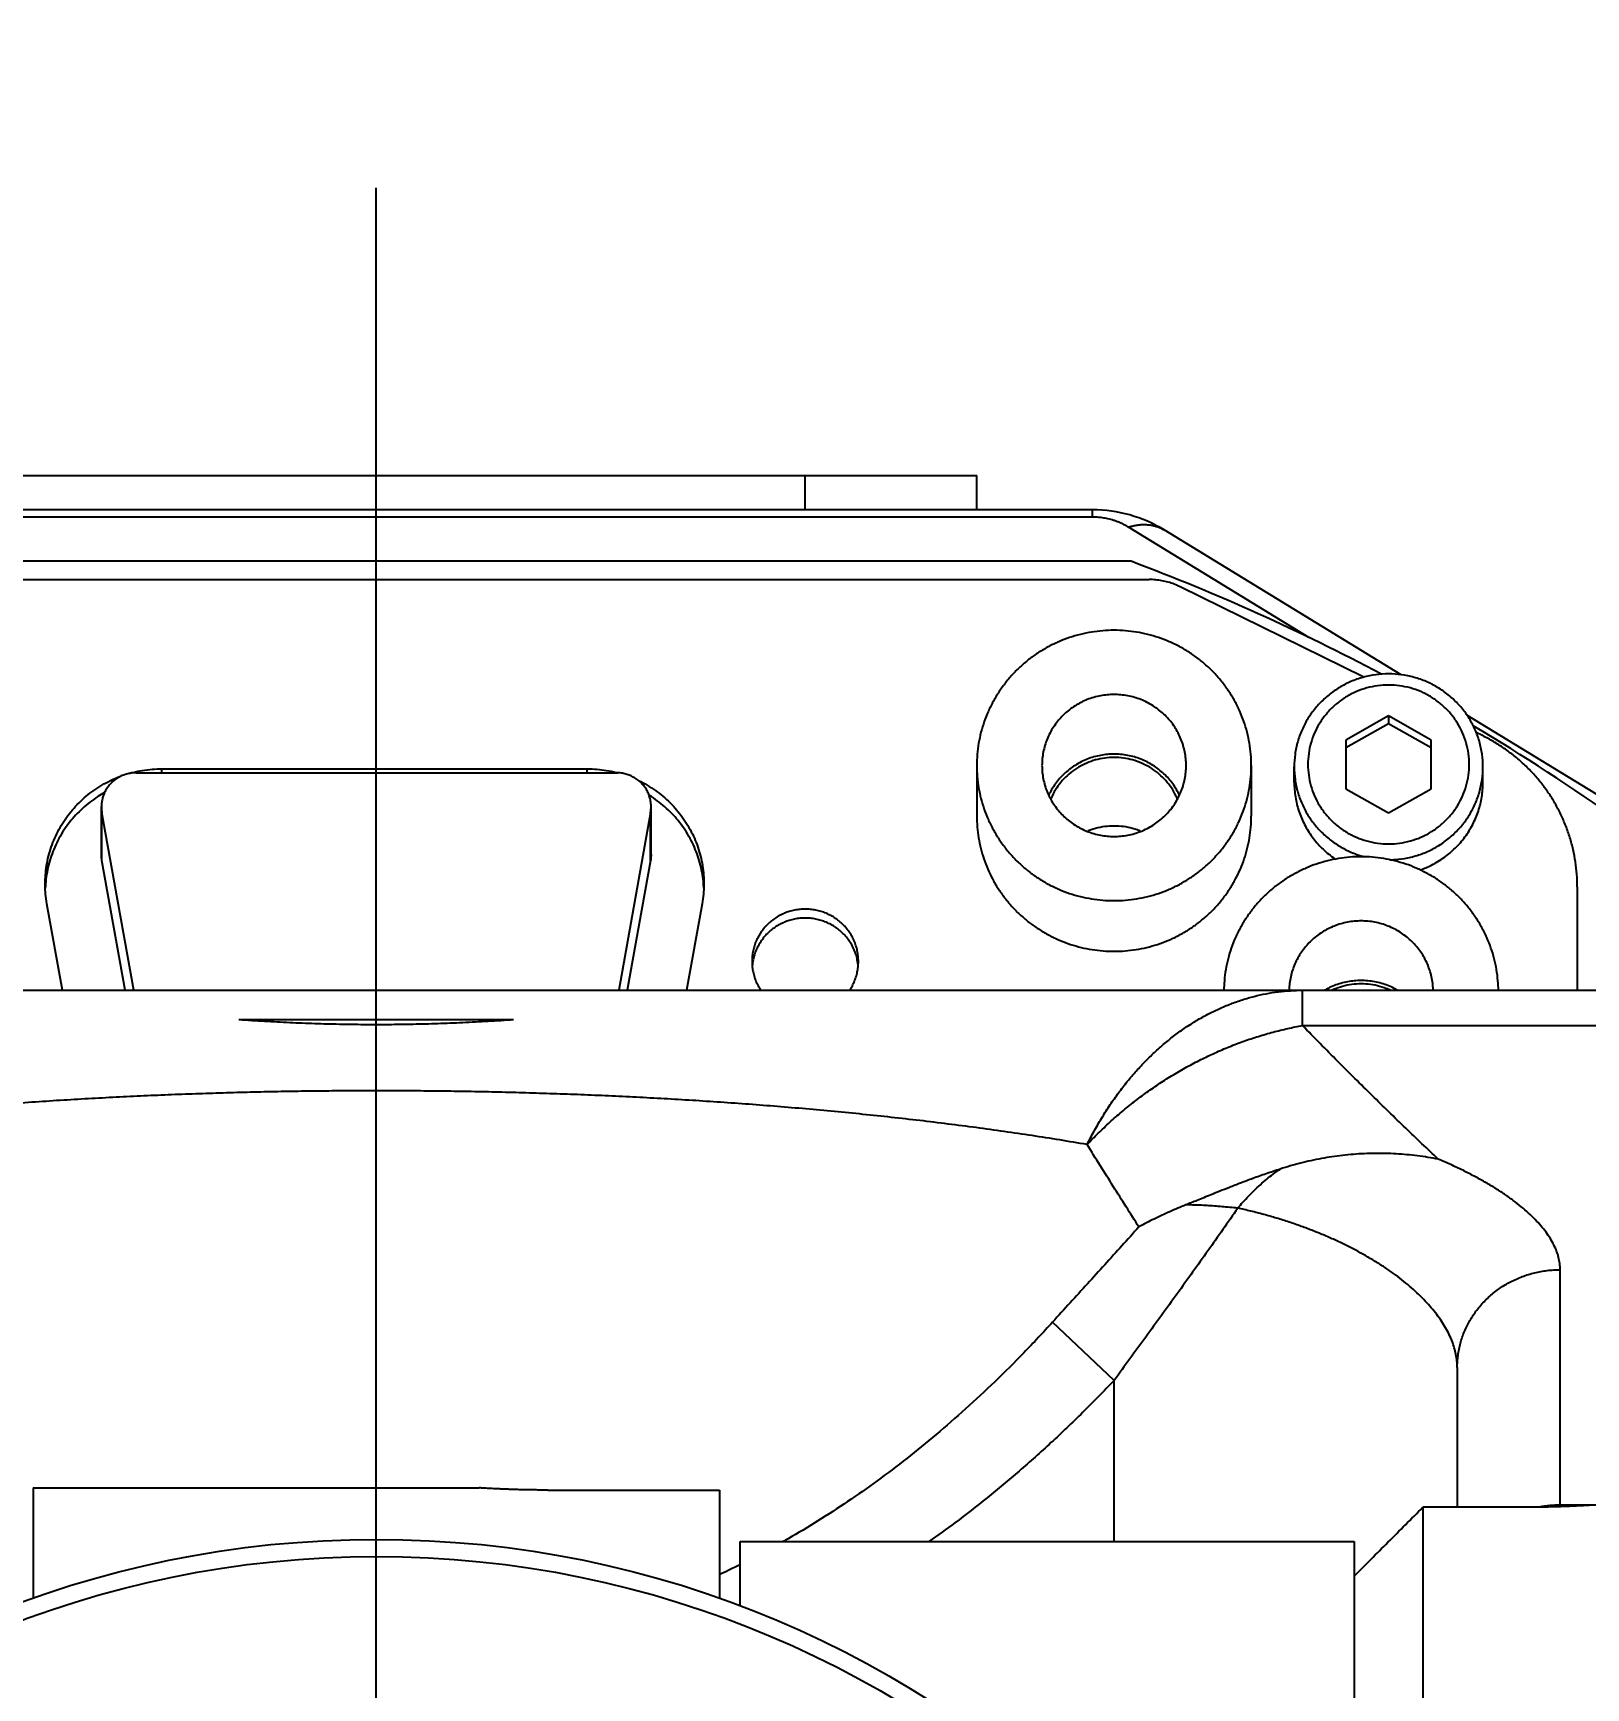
# Model space of a CAD drawing. Extents: x 0 to 3364, y 0 to 2376.
# Drawn here: x 916.16 to 961.41, y 1535.97 to 1584.19 of the extents above; entities that cross this region are included whole.
import ezdxf

# ---------------------------------------------------------------- set-up
doc = ezdxf.new("R2010")
doc.units = 0
doc.header["$LTSCALE"] = 185.02
doc.header["$PDMODE"] = 3
doc.header["$PDSIZE"] = 0.3125
doc.linetypes.add('CENTER', pattern=[0.6, 0.375, -0.075, 0.075, -0.075])
doc.layers.get('0').update_dxf_attribs({"linetype": 'CONTINUOUS'})
doc.layers.get('DEFPOINTS').update_dxf_attribs({"linetype": 'CONTINUOUS'})
doc.layers.add('95_ALL_DIM', color=7, linetype='CONTINUOUS')
doc.layers.add('DEFAULT_1', color=7, linetype='CENTER')
doc.styles.get("Standard").update_dxf_attribs({"font": 'txt', "width": 0.8})
doc.dimstyles.new('DIMSTYLE_2', dxfattribs={"dimtxt": 16, "dimasz": 6, "dimexe": 0.18, "dimexo": 0.0625, "dimgap": 0.09, "dimtad": 1, "dimdec": 3, "dimdsep": 46, "dimtxsty": 'Standard', "dimblk": 'OPEN', "dimblk1": 'OPEN', "dimblk2": 'OPEN', "dimcen": 0.09, "dimadec": 0, "dimazin": 0, "dimtp": 0.5, "dimtm": 0.5, "dimtfac": 1, "dimtdec": 3, "dimtofl": 0, "dimtmove": 0, "dimatfit": 3, "dimldrblk": 'OPEN', "dimfxl": 1, "dimtolj": 1, "dimarcsym": 0})

# ---------------------------------------------------------------- blocks, each defined once
blk = doc.blocks.new('_OPEN')
at = {"color": 0, "linetype": 'ByBlock'}
for p, q in [((0, 0), (-1, 0.2333)), ((-1, -0.2333), (0, 0)), ((-1, 0), (0, 0))]:
    blk.add_line(p, q, dxfattribs=at)
blk = doc.blocks.new('*D6')
at = {"layer": '95_ALL_DIM', "color": 0, "transparency": 16777216}
for p, q in [((827.164, 1490.032), (827.164, 1657.481)), ((1025.164, 1490.032), (1025.164, 1657.481)), ((833.164, 1657.301), (1019.164, 1657.301))]:
    blk.add_line(p, q, dxfattribs=at)
at = {"layer": 'DEFPOINTS', "color": 0, "transparency": 16777216}
for p in [(1025.164, 1657.301), (827.164, 1489.97), (1025.164, 1489.97)]:
    blk.add_point(p, dxfattribs=at)
at = {"layer": '95_ALL_DIM', "color": 0, "transparency": 16777216, "xscale": 6, "yscale": 6, "zscale": 6, "rotation": 180}
blk.add_blockref('_OPEN', (827.164, 1657.301), dxfattribs=at)
at = {"layer": '95_ALL_DIM', "color": 0, "transparency": 16777216, "xscale": 6, "yscale": 6, "zscale": 6}
blk.add_blockref('_OPEN', (1025.164, 1657.301), dxfattribs=at)
at = {"layer": '95_ALL_DIM', "color": 0, "transparency": 16777216, "insert": (927.221, 1665.391), "char_height": 16, "attachment_point": 5}
blk.add_mtext('\\A1;198', dxfattribs=at)

msp = doc.modelspace()

# ---------------------------------------------------------------- linework, layer by layer
for p, q in [((913.6641, 1571.3014), (943.6641, 1571.3014)), ((938.6641, 1570.3014), (938.6641, 1571.3014)), ((943.6641, 1570.3014), (943.6641, 1571.3014)), ((947.0387, 1570.3014), (904.3303, 1570.3014)), ((947.0387, 1570.0903), (947.0387, 1570.3014)), ((947.0387, 1570.0903), (904.7269, 1570.0903)), ((953.3389, 1566.584), (948.0816, 1569.7968)), ((956.0263, 1565.4968), (949.1245, 1569.7145)), ((948.1641, 1568.8014), (904.1641, 1568.8014)), ((903.6363, 1568.2702), (948.692, 1568.2702)), ((954.9417, 1565.4253), (949.5864, 1568.0622)), ((955.6641, 1564.2955), (954.4214, 1563.5889)), ((955.6641, 1564.0697), (954.4214, 1563.3631)), ((955.6641, 1564.2955), (955.6641, 1564.0697)), ((956.9069, 1563.5889), (955.6641, 1564.2955)), ((956.9069, 1563.3631), (955.6641, 1564.0697)), ((965.6424, 1559.6203), (957.9468, 1564.3231)), ((954.4214, 1563.5889), (954.4214, 1562.1757)), ((956.9069, 1562.1757), (956.9069, 1563.5889)), ((958.4002, 1563.7223), (958.2198, 1563.8111)), ((919.1559, 1562.6383), (933.1724, 1562.6383)), ((919.9161, 1562.6383), (919.9161, 1562.7552)), ((919.9161, 1562.7552), (932.3122, 1562.7552)), ((932.3122, 1562.6383), (932.3122, 1562.7552)), ((943.6641, 1562.8525), (943.6641, 1561.3765)), ((951.6641, 1562.8525), (951.6641, 1561.3765)), ((952.9141, 1562.3613), (952.9141, 1562.8128)), ((958.4141, 1562.3613), (958.4141, 1562.8128)), ((954.4214, 1562.1757), (955.6641, 1561.4691)), ((955.6641, 1561.4691), (956.9069, 1562.1757)), ((918.1559, 1560.2556), (918.1559, 1561.6535)), ((918.1711, 1560.0846), (918.1711, 1561.4825)), ((919.0987, 1556.3014), (918.1711, 1561.4825)), ((934.1572, 1561.4825), (933.2295, 1556.3014)), ((934.1572, 1560.0846), (934.1572, 1561.4825)), ((934.1724, 1560.2556), (934.1724, 1561.6535)), ((918.8485, 1556.3014), (918.1711, 1560.0846)), ((934.1572, 1560.0846), (933.4798, 1556.3014)), ((961.1641, 1559.3181), (961.1641, 1556.3014)), ((917.0197, 1556.3014), (916.5678, 1558.8255)), ((935.6605, 1558.8255), (935.2086, 1556.3014)), ((883.6641, 1556.3014), (968.6641, 1556.3014)), ((953.1577, 1555.2733), (953.1577, 1556.3014)), ((922.1607, 1555.4481), (930.1676, 1555.4481)), ((953.1577, 1555.2733), (968.6641, 1555.2733)), ((960.6641, 1541.3014), (960.6641, 1548.1585)), ((947.6641, 1544.9308), (945.8725, 1546.6323)), ((957.6641, 1545.3099), (957.6641, 1541.2368)), ((947.6641, 1540.2347), (947.6641, 1544.9308)), ((916.1641, 1541.8014), (916.1641, 1538.5856)), ((916.1641, 1541.8014), (929.1641, 1541.8014)), ((931.1641, 1541.7379), (936.1641, 1541.7379)), ((936.1641, 1541.7379), (936.1641, 1538.5856)), ((956.6641, 1541.2368), (956.6641, 1479.3014)), ((959.6641, 1541.2368), (956.6641, 1541.2368)), ((968.6641, 1541.3014), (960.6641, 1541.3014)), ((936.7641, 1538.3659), (936.7641, 1540.2347)), ((936.7641, 1540.2347), (954.6641, 1540.2347)), ((954.6641, 1540.2347), (954.6641, 1519.6665))]:
    msp.add_line(p, q)
for radius in [30, 29.5]:
    msp.add_circle((926.1641, 1510.3014), radius)
for centre, radius, start, end in [((947.0387, 1566.3014), 4, 58.57043, 90.00025), ((926.1641, 1510.3014), 62.5, 62.053704, 69.390307), ((926.1641, 1510.3014), 62.5, 49.881508, 59.236488), ((960.6641, 1538.3014), 3, 90, 101.67719)]:
    msp.add_arc(centre, radius, start, end)
for points, start_tangent, end_tangent in [([(948.0816, 1569.7968), (947.9955, 1569.8465), (947.9085, 1569.8912), (947.8215, 1569.9307), (947.7352, 1569.9651), (947.6504, 1569.9944), (947.5676, 1570.0191), (947.4868, 1570.0394), (947.4079, 1570.0559), (947.3309, 1570.0688), (947.2557, 1570.0785), (947.1821, 1570.0851), (947.1099, 1570.089), (947.0387, 1570.0903)], (-0.8532814, 0.5214507), (-1, 0.0000039)), ([(948.0816, 1569.7968), (948.1949, 1569.8295), (948.3076, 1569.8532), (948.4192, 1569.8677), (948.5292, 1569.8731), (948.6369, 1569.8693), (948.7419, 1569.8564), (948.8437, 1569.8343), (948.9417, 1569.8031), (949.0354, 1569.7632), (949.1245, 1569.7145)], (0.9503971, 0.3110391), (0.8532818, -0.52145)), ([(949.5864, 1568.0622), (949.4169, 1568.1362), (949.2412, 1568.1944), (949.0608, 1568.2364), (948.8772, 1568.2617), (948.692, 1568.2702)], (-0.8971365, 0.4417535), (-1, 0)), ([(951.6641, 1562.8525), (951.6505, 1563.1778), (951.6096, 1563.5009), (951.5417, 1563.8195), (951.4474, 1564.1316), (951.3272, 1564.4349), (951.182, 1564.7274), (951.0128, 1565.0071), (950.8207, 1565.2721), (950.607, 1565.5205), (950.3733, 1565.7507), (950.121, 1565.9611), (949.8519, 1566.1503), (949.5679, 1566.317), (949.2709, 1566.46), (948.9629, 1566.5783), (948.6461, 1566.6712), (948.3225, 1566.738), (947.9945, 1566.7783), (947.6641, 1566.7918), (947.3338, 1566.7783), (947.0058, 1566.738), (946.6822, 1566.6712), (946.3653, 1566.5783), (946.0574, 1566.46), (945.7603, 1566.317), (945.4763, 1566.1503), (945.2073, 1565.9611), (944.955, 1565.7507), (944.7212, 1565.5205), (944.5076, 1565.2721), (944.3155, 1565.0071), (944.1462, 1564.7274), (944.001, 1564.4349), (943.8809, 1564.1316), (943.7865, 1563.8195), (943.7187, 1563.5009), (943.6778, 1563.1778), (943.6641, 1562.8525)], (0, 1), (0, -1)), ([(958.4141, 1562.8128), (958.3885, 1563.1814), (958.3122, 1563.5432), (958.1866, 1563.8915), (958.0139, 1564.2198), (957.7975, 1564.5218), (957.5413, 1564.792), (957.2501, 1565.0253), (956.9294, 1565.2173), (956.5851, 1565.3646), (956.2237, 1565.4644), (955.8518, 1565.5147), (955.4765, 1565.5147), (955.1046, 1565.4644), (954.7431, 1565.3646), (954.3989, 1565.2174), (954.0782, 1565.0253), (953.787, 1564.792), (953.5308, 1564.5218), (953.3144, 1564.2198), (953.1417, 1563.8915), (953.016, 1563.5432), (952.9397, 1563.1814), (952.9141, 1562.8128)], (0, 1), (0, -1)), ([(949.7641, 1562.8525), (949.7546, 1563.0491), (949.7262, 1563.2439), (949.6791, 1563.4352), (949.6137, 1563.6212), (949.5307, 1563.8002), (949.4308, 1563.9706), (949.3148, 1564.1309), (949.184, 1564.2797), (949.0393, 1564.4155), (948.8823, 1564.5371), (948.7141, 1564.6435), (948.5365, 1564.7337), (948.351, 1564.8069), (948.1592, 1564.8623), (947.963, 1564.8996), (947.7641, 1564.9183), (947.5642, 1564.9183), (947.3653, 1564.8996), (947.169, 1564.8623), (946.9773, 1564.8069), (946.7918, 1564.7337), (946.6141, 1564.6435), (946.446, 1564.5371), (946.2889, 1564.4155), (946.1443, 1564.2797), (946.0134, 1564.1309), (945.8975, 1563.9706), (945.7976, 1563.8002), (945.7146, 1563.6212), (945.6492, 1563.4352), (945.6021, 1563.2439), (945.5736, 1563.0491), (945.5641, 1562.8525)], (0, 1), (0, -1)), ([(958.0141, 1562.8823), (957.9923, 1563.1972), (957.9271, 1563.5064), (957.8197, 1563.8041), (957.6721, 1564.0846), (957.4872, 1564.3426), (957.2683, 1564.5735), (957.0194, 1564.7729), (956.7454, 1564.9371), (956.4512, 1565.0629), (956.1423, 1565.1482), (955.8245, 1565.1912), (955.5037, 1565.1912), (955.186, 1565.1481), (954.8771, 1565.0629), (954.5829, 1564.937), (954.3088, 1564.7729), (954.06, 1564.5735), (953.8411, 1564.3426), (953.6561, 1564.0845), (953.5086, 1563.804), (953.4012, 1563.5064), (953.336, 1563.1972), (953.3141, 1562.8823)], (0, 1), (0, -1)), ([(961.1641, 1559.3181), (961.1505, 1559.6812), (961.1098, 1560.0423), (961.0421, 1560.3995), (960.9478, 1560.7508), (960.8275, 1561.0943), (960.6818, 1561.4282), (960.5115, 1561.7505), (960.3175, 1562.0596), (960.1009, 1562.3538), (959.8629, 1562.6314), (959.6047, 1562.891), (959.3278, 1563.1311), (959.0337, 1563.3505), (958.7239, 1563.5479), (958.4002, 1563.7223)], (0, 1), (-0.8971365, 0.4417535)), ([(949.5701, 1561.9844), (949.5307, 1562.0637), (949.4308, 1562.2341), (949.3148, 1562.3945), (949.184, 1562.5432), (949.0393, 1562.679), (948.8823, 1562.8007), (948.7141, 1562.9071), (948.5365, 1562.9972), (948.351, 1563.0704), (948.1592, 1563.1258), (947.963, 1563.1631), (947.7641, 1563.1818), (947.5642, 1563.1818), (947.3653, 1563.1631), (947.169, 1563.1258), (946.9773, 1563.0704), (946.7918, 1562.9972), (946.6141, 1562.9071), (946.446, 1562.8007), (946.2889, 1562.679), (946.1443, 1562.5432), (946.0134, 1562.3945), (945.8975, 1562.2341), (945.7976, 1562.0637), (945.7582, 1561.9844)], (-0.4251876, 0.9051053), (-0.4251876, -0.9051053)), ([(949.5119, 1561.8697), (949.4986, 1561.9007), (949.373, 1562.1394), (949.2156, 1562.359), (949.0292, 1562.5555), (948.8175, 1562.7252), (948.5843, 1562.8648), (948.3339, 1562.9719), (948.071, 1563.0445), (947.8006, 1563.0811), (947.5277, 1563.0811), (947.2572, 1563.0445), (946.9944, 1562.9719), (946.744, 1562.8648), (946.5108, 1562.7252), (946.299, 1562.5555), (946.1127, 1562.359), (945.9553, 1562.1394), (945.8297, 1561.9007), (945.8164, 1561.8697)], (-0.3876522, 0.9218057), (-0.3876522, -0.9218057)), ([(953.3141, 1562.8823), (953.336, 1562.5673), (953.4012, 1562.2581), (953.5086, 1561.9605), (953.6561, 1561.68), (953.8411, 1561.4219), (954.06, 1561.191), (954.3088, 1560.9916), (954.5829, 1560.8275), (954.8771, 1560.7016), (955.186, 1560.6164), (955.5038, 1560.5734), (955.8245, 1560.5734), (956.1423, 1560.6164), (956.4512, 1560.7016), (956.7454, 1560.8275), (957.0195, 1560.9916), (957.2683, 1561.191), (957.4872, 1561.4219), (957.6721, 1561.68), (957.8197, 1561.9605), (957.9271, 1562.2581), (957.9923, 1562.5673), (958.0141, 1562.8823)], (0, -1), (0, 1)), ([(916.5161, 1559.4069), (916.5256, 1559.6571), (916.5584, 1559.9334), (916.6144, 1560.2061), (916.6931, 1560.4733), (916.7942, 1560.7331), (916.9167, 1560.9838), (917.06, 1561.2235), (917.223, 1561.4508), (917.4046, 1561.6639), (917.6035, 1561.8614), (917.8184, 1562.042), (918.0478, 1562.2044), (918.29, 1562.3475), (918.5435, 1562.4703), (918.7338, 1562.5463)], (-0.0000004, 1), (0.9393024, 0.3430904)), ([(919.1559, 1562.6383), (919.022, 1562.6295), (918.8906, 1562.603), (918.7639, 1562.5595), (918.6443, 1562.4997), (918.5339, 1562.4246), (918.4347, 1562.3357), (918.3485, 1562.2345), (918.2768, 1562.1228), (918.2209, 1562.0027), (918.1818, 1561.8763), (918.1603, 1561.7459), (918.1559, 1561.6535)], (-1, 0), (0.0000252, -1)), ([(918.9507, 1562.6174), (919.0771, 1562.6517), (919.3535, 1562.7091), (919.6338, 1562.7437), (919.9161, 1562.7552)], (0.9600096, 0.2799671), (1, 0)), ([(932.3122, 1562.7552), (932.5944, 1562.7437), (932.8747, 1562.7091), (933.1512, 1562.6517), (933.1744, 1562.6458)], (1, 0), (0.9682517, -0.2499775)), ([(934.1724, 1561.6535), (934.168, 1561.7459), (934.1465, 1561.8763), (934.1074, 1562.0027), (934.0515, 1562.1228), (933.9798, 1562.2345), (933.8936, 1562.3357), (933.7944, 1562.4246), (933.684, 1562.4997), (933.5644, 1562.5595), (933.4377, 1562.603), (933.3062, 1562.6295), (933.1724, 1562.6383)], (0.0000252, 1), (-1, 0)), ([(933.1744, 1562.6458), (933.2044, 1562.6379)], (0.9682517, -0.2499775), (0.9659593, -0.2586941)), ([(933.8083, 1562.4137), (933.9382, 1562.3475), (934.1805, 1562.2044), (934.4099, 1562.042), (934.6248, 1561.8614), (934.8237, 1561.6639), (935.0053, 1561.4508), (935.1683, 1561.2235), (935.3115, 1560.9838), (935.4341, 1560.7331), (935.5351, 1560.4733), (935.6139, 1560.2061), (935.6699, 1559.9334), (935.7027, 1559.6571), (935.7122, 1559.4069)], (0.9006165, -0.4346146), (-0.0000004, -1)), ([(943.6641, 1562.8525), (943.6778, 1562.5272), (943.7187, 1562.2041), (943.7865, 1561.8855), (943.8809, 1561.5735), (944.001, 1561.2702), (944.1462, 1560.9777), (944.3155, 1560.698), (944.5076, 1560.433), (944.7212, 1560.1846), (944.955, 1559.9543), (945.2073, 1559.7439), (945.4763, 1559.5547), (945.7603, 1559.3881), (946.0574, 1559.2451), (946.3653, 1559.1267), (946.6822, 1559.0338), (947.0058, 1558.967), (947.3338, 1558.9267), (947.6641, 1558.9133), (947.9945, 1558.9267), (948.3225, 1558.967), (948.6461, 1559.0338), (948.9629, 1559.1267), (949.2709, 1559.2451), (949.5679, 1559.3881), (949.8519, 1559.5547), (950.121, 1559.7439), (950.3733, 1559.9543), (950.607, 1560.1846), (950.8207, 1560.433), (951.0128, 1560.698), (951.182, 1560.9777), (951.3272, 1561.2702), (951.4474, 1561.5735), (951.5417, 1561.8855), (951.6096, 1562.2041), (951.6505, 1562.5272), (951.6641, 1562.8525)], (0, -1), (0, 1)), ([(945.5641, 1562.8525), (945.5736, 1562.6559), (945.6021, 1562.4611), (945.6492, 1562.2699), (945.7146, 1562.0839), (945.7976, 1561.9049), (945.8975, 1561.7344), (946.0134, 1561.5741), (946.1443, 1561.4254), (946.2889, 1561.2896), (946.446, 1561.1679), (946.6141, 1561.0615), (946.7918, 1560.9713), (946.9773, 1560.8982), (947.169, 1560.8427), (947.3653, 1560.8055), (947.5642, 1560.7868), (947.7641, 1560.7868), (947.963, 1560.8055), (948.1592, 1560.8427), (948.351, 1560.8982), (948.5365, 1560.9713), (948.7141, 1561.0615), (948.8823, 1561.1679), (949.0393, 1561.2896), (949.184, 1561.4254), (949.3148, 1561.5741), (949.4308, 1561.7344), (949.5307, 1561.9049), (949.6137, 1562.0839), (949.6791, 1562.2699), (949.7262, 1562.4611), (949.7546, 1562.6559), (949.7641, 1562.8525)], (0, -1), (0, 1)), ([(952.9141, 1562.8128), (952.9397, 1562.4442), (953.016, 1562.0824), (953.1417, 1561.7341), (953.3144, 1561.4059), (953.5308, 1561.1038), (953.787, 1560.8337), (954.0782, 1560.6004), (954.3989, 1560.4083), (954.7431, 1560.261), (954.9717, 1560.1919)], (0, -1), (0.9686994, -0.2482366)), ([(955.7045, 1560.1049), (955.8518, 1560.1109), (956.2237, 1560.1612), (956.5851, 1560.261), (956.9294, 1560.4083), (957.2501, 1560.6003), (957.5413, 1560.8337), (957.7975, 1561.1038), (958.0139, 1561.4058), (958.1866, 1561.7341), (958.3122, 1562.0824), (958.3885, 1562.4442), (958.4141, 1562.8128)], (0.9998956, 0.0144522), (0, 1)), ([(918.2466, 1562.0633), (918.0478, 1561.9439), (917.8184, 1561.7815), (917.6035, 1561.6009), (917.4046, 1561.4034), (917.223, 1561.1903), (917.06, 1560.9631), (916.9167, 1560.7233), (916.7942, 1560.4726), (916.6931, 1560.2128), (916.6144, 1559.9457), (916.5584, 1559.673), (916.5263, 1559.406)], (-0.8743206, -0.4853489), (-0.0786969, -0.9968986)), ([(935.7019, 1559.406), (935.6699, 1559.673), (935.6139, 1559.9457), (935.5351, 1560.2128), (935.4341, 1560.4726), (935.3115, 1560.7233), (935.1683, 1560.9631), (935.0053, 1561.1903), (934.8237, 1561.4034), (934.6248, 1561.6009), (934.4099, 1561.7815), (934.1805, 1561.9439), (934.1135, 1561.9863)], (-0.0786969, 0.9968986), (-0.8517436, 0.5239588)), ([(952.9141, 1562.3613), (952.948, 1561.9377), (953.0487, 1561.5244), (953.2139, 1561.1318), (953.4393, 1560.7695), (953.7196, 1560.4463), (954.0477, 1560.1703), (954.1159, 1560.1231)], (0, -1), (0.8304458, -0.5570994)), ([(956.585, 1559.8094), (956.9126, 1559.9483), (957.2805, 1560.1703), (957.6087, 1560.4463), (957.8889, 1560.7695), (958.1144, 1561.1318), (958.2795, 1561.5244), (958.3803, 1561.9377), (958.4141, 1562.3613)], (0.9438614, 0.3303418), (0, 1)), ([(918.1559, 1561.6535), (918.1567, 1561.6139), (918.1711, 1561.4825)], (0.0000252, -1), (0.1762444, -0.9843464)), ([(934.1572, 1561.4825), (934.1716, 1561.6139), (934.1724, 1561.6535)], (0.1762444, 0.9843464), (0.0000252, 1)), ([(943.6641, 1561.3765), (943.6771, 1561.0595), (943.7159, 1560.7446), (943.7804, 1560.4338), (943.87, 1560.1291), (943.9842, 1559.8325), (944.1223, 1559.5459), (944.2834, 1559.2711), (944.4664, 1559.0101), (944.6701, 1558.7643), (944.8932, 1558.5355), (945.1344, 1558.3252), (945.3919, 1558.1346), (945.6641, 1557.965), (945.9494, 1557.8176), (946.2457, 1557.6933), (946.5513, 1557.5928), (946.864, 1557.5169), (947.182, 1557.466), (947.5031, 1557.4405), (947.8252, 1557.4405), (948.1463, 1557.466), (948.4642, 1557.5169), (948.777, 1557.5928), (949.0826, 1557.6933), (949.3789, 1557.8176), (949.6641, 1557.965), (949.9364, 1558.1346), (950.1939, 1558.3252), (950.435, 1558.5355), (950.6582, 1558.7643), (950.8619, 1559.0101), (951.0449, 1559.2711), (951.206, 1559.5459), (951.3441, 1559.8325), (951.4583, 1560.1291), (951.5479, 1560.4338), (951.6123, 1560.7446), (951.6512, 1561.0595), (951.6641, 1561.3765)], (0, -1), (0, 1)), ([(948.4438, 1560.9329), (948.3339, 1560.975), (948.071, 1561.0475), (947.8006, 1561.0841), (947.5277, 1561.0841), (947.2572, 1561.0475), (946.9944, 1560.975), (946.8845, 1560.9329)], (-0.9229977, 0.3848054), (-0.9229977, -0.3848054)), ([(918.1711, 1560.0846), (918.1567, 1560.216), (918.1559, 1560.2556)], (-0.1762444, 0.9843464), (-0.0000252, 1)), ([(934.1724, 1560.2556), (934.1716, 1560.216), (934.1572, 1560.0846)], (-0.0000252, -1), (-0.1762444, -0.9843464)), ([(958.8639, 1556.3014), (958.8505, 1556.5796), (958.8096, 1556.9027), (958.7417, 1557.2213), (958.6474, 1557.5334), (958.5272, 1557.8367), (958.382, 1558.1292), (958.2128, 1558.4089), (958.0207, 1558.6738), (957.807, 1558.9223), (957.5733, 1559.1525), (957.321, 1559.3629), (957.0519, 1559.5521), (956.7679, 1559.7188), (956.4709, 1559.8618), (956.1629, 1559.9801), (955.8461, 1560.073), (955.5225, 1560.1398), (955.1945, 1560.1801), (954.8641, 1560.1935), (954.5338, 1560.1801), (954.2058, 1560.1398), (953.8822, 1560.073), (953.5653, 1559.9801), (953.2574, 1559.8618), (952.9603, 1559.7188), (952.6763, 1559.5521), (952.4073, 1559.3629), (952.155, 1559.1525), (951.9212, 1558.9223), (951.7076, 1558.6738), (951.5155, 1558.4089), (951.3462, 1558.1292), (951.201, 1557.8367), (951.0809, 1557.5334), (950.9865, 1557.2213), (950.9187, 1556.9027), (950.8778, 1556.5796), (950.8644, 1556.3014)], (-0.0121503, 0.9999262), (-0.0121503, -0.9999262)), ([(916.5678, 1558.8255), (916.5303, 1559.1012), (916.5162, 1559.3791), (916.5161, 1559.4069)], (-0.1762444, 0.9843464), (-0.0000004, 1)), ([(916.5256, 1559.3966), (916.5186, 1559.2749)], (-0.0758749, -0.9971173), (-0.0389578, -0.9992409)), ([(916.5263, 1559.406), (916.5256, 1559.3966)], (-0.0786969, -0.9968986), (-0.0758749, -0.9971173)), ([(935.7122, 1559.4069), (935.7121, 1559.3791), (935.698, 1559.1012), (935.6605, 1558.8255)], (-0.0000004, -1), (-0.1762444, -0.9843464)), ([(935.7027, 1559.3966), (935.7019, 1559.406)], (-0.0758749, 0.9971173), (-0.0786969, 0.9968986)), ([(935.7097, 1559.2749), (935.7027, 1559.3966)], (-0.0389578, 0.9992409), (-0.0758749, 0.9971173)), ([(940.2141, 1557.1418), (940.2062, 1557.2963), (940.1824, 1557.4491), (940.1431, 1557.5988), (940.0885, 1557.7438), (940.0194, 1557.8826), (939.9363, 1558.0139), (939.8402, 1558.1361), (939.732, 1558.2482), (939.6129, 1558.3489), (939.484, 1558.4373), (939.3467, 1558.5123), (939.2025, 1558.5733), (939.0526, 1558.6196), (938.8989, 1558.6507), (938.7426, 1558.6663), (938.5856, 1558.6663), (938.4294, 1558.6507), (938.2756, 1558.6196), (938.1258, 1558.5733), (937.9815, 1558.5123), (937.8442, 1558.4373), (937.7154, 1558.3489), (937.5962, 1558.2482), (937.4881, 1558.1361), (937.392, 1558.0139), (937.3089, 1557.8826), (937.2398, 1557.7438), (937.1852, 1557.5988), (937.1459, 1557.4491), (937.1221, 1557.2963), (937.1141, 1557.1418)], (0, 1), (0, -1)), ([(940.1921, 1557.138), (940.1824, 1557.1886), (940.1431, 1557.3383), (940.0885, 1557.4833), (940.0194, 1557.6222), (939.9363, 1557.7534), (939.8402, 1557.8757), (939.732, 1557.9877), (939.6129, 1558.0885), (939.484, 1558.1768), (939.3467, 1558.2518), (939.2025, 1558.3128), (939.0526, 1558.3591), (938.8989, 1558.3902), (938.7426, 1558.4059), (938.5856, 1558.4059), (938.4294, 1558.3902), (938.2756, 1558.3591), (938.1258, 1558.3128), (937.9815, 1558.2518), (937.8442, 1558.1768), (937.7154, 1558.0885), (937.5962, 1557.9877), (937.4881, 1557.8757), (937.392, 1557.7534), (937.3089, 1557.6222), (937.2398, 1557.4833), (937.1852, 1557.3383), (937.1459, 1557.1886), (937.1362, 1557.138)], (-0.1706301, 0.9853351), (-0.1706301, -0.9853351)), ([(956.9636, 1556.3014), (956.9546, 1556.4509), (956.9262, 1556.6457), (956.8791, 1556.837), (956.8137, 1557.0229), (956.7307, 1557.202), (956.6308, 1557.3724), (956.5148, 1557.5327), (956.384, 1557.6815), (956.2393, 1557.8173), (956.0823, 1557.9389), (955.9141, 1558.0453), (955.7365, 1558.1355), (955.551, 1558.2087), (955.3592, 1558.2641), (955.163, 1558.3014), (954.9641, 1558.3201), (954.7642, 1558.3201), (954.5653, 1558.3014), (954.369, 1558.2641), (954.1773, 1558.2087), (953.9918, 1558.1355), (953.8141, 1558.0453), (953.646, 1557.9389), (953.4889, 1557.8173), (953.3443, 1557.6815), (953.2134, 1557.5327), (953.0975, 1557.3724), (952.9976, 1557.202), (952.9146, 1557.0229), (952.8492, 1556.837), (952.8021, 1556.6457), (952.7736, 1556.4509), (952.7647, 1556.3014)], (-0.0231417, 0.9997322), (-0.0231417, -0.9997322)), ([(937.1141, 1557.1418), (937.1221, 1556.9874), (937.1459, 1556.8346), (937.1852, 1556.6849), (937.2398, 1556.5399), (937.3089, 1556.4011), (937.3703, 1556.3013)], (0, -1), (0.5565135, -0.8308385)), ([(937.1362, 1557.138), (937.1221, 1557.0358), (937.1198, 1557.0116)], (-0.1706301, -0.9853351), (-0.0866182, -0.9962416)), ([(939.958, 1556.3013), (940.0194, 1556.4011), (940.0885, 1556.5399), (940.1431, 1556.6849), (940.1824, 1556.8346), (940.2062, 1556.9874), (940.2141, 1557.1418)], (0.5565135, 0.8308385), (0, 1)), ([(940.2085, 1557.0116), (940.2062, 1557.0358), (940.1921, 1557.138)], (-0.0866182, 0.9962416), (-0.1706301, 0.9853351)), ([(946.8801, 1551.8056), (947.0817, 1552.1921), (947.2967, 1552.5656), (947.5247, 1552.9253), (947.7651, 1553.2702), (948.0175, 1553.5998), (948.2813, 1553.9132), (948.5558, 1554.2098), (948.8405, 1554.4888), (949.1348, 1554.7498), (949.438, 1554.9921), (949.7494, 1555.2151), (950.0684, 1555.4184), (950.3942, 1555.6015), (950.7261, 1555.7641), (951.0634, 1555.9057), (951.4053, 1556.026), (951.7511, 1556.1249), (952.1, 1556.202), (952.4513, 1556.2572), (952.8041, 1556.2903), (953.1577, 1556.3014)], (0.4437589, 0.8961462), (1, 0)), ([(955.9269, 1556.3016), (955.9141, 1556.3089), (955.7365, 1556.399), (955.551, 1556.4722), (955.3592, 1556.5276), (955.163, 1556.5649), (954.9641, 1556.5836), (954.7642, 1556.5836), (954.5653, 1556.5649), (954.369, 1556.5276), (954.1773, 1556.4722), (953.9918, 1556.399), (953.8141, 1556.3089), (953.8014, 1556.3016)], (-0.8658475, 0.5003081), (-0.8658475, -0.5003081)), ([(955.7122, 1556.3016), (955.5339, 1556.3737), (955.271, 1556.4462), (955.0006, 1556.4829), (954.7277, 1556.4829), (954.4572, 1556.4462), (954.1944, 1556.3737), (954.0161, 1556.3016)], (-0.9081201, 0.4187098), (-0.9081201, -0.4187098)), ([(922.1607, 1555.4481), (922.9078, 1555.4021), (923.6436, 1555.3649), (924.3704, 1555.3368), (925.0906, 1555.3179), (925.8067, 1555.3085), (926.5215, 1555.3085), (927.2377, 1555.3179), (927.9579, 1555.3368), (928.6847, 1555.3649), (929.4204, 1555.4021), (930.1676, 1555.4481)], (0.9977853, -0.0665175), (0.9977853, 0.0665175)), ([(946.8801, 1551.8056), (947.2042, 1552.1369), (947.5412, 1552.4557), (947.8902, 1552.7612), (948.2506, 1553.0528), (948.6215, 1553.3299), (949.0022, 1553.5919), (949.3918, 1553.8382), (949.7896, 1554.0683), (950.1945, 1554.2816), (950.6059, 1554.4778), (951.0227, 1554.6564), (951.4442, 1554.817), (951.8693, 1554.9593), (952.2972, 1555.0829), (952.727, 1555.1877), (953.1577, 1555.2733)], (0.6852752, 0.7282842), (0.9847691, 0.173867)), ([(957.1122, 1551.3802), (956.163, 1552.2836), (955.1857, 1553.2335), (954.1832, 1554.2298), (953.1577, 1555.2733)], (-0.7279218, 0.6856601), (-0.6966, 0.7174597)), ([(946.8801, 1551.8056), (946.0826, 1551.9391), (945.2778, 1552.0656), (944.4666, 1552.1853), (943.6501, 1552.2982), (942.8291, 1552.4046), (942.0044, 1552.5046), (941.1768, 1552.5984), (940.347, 1552.6861), (939.516, 1552.7679), (938.6843, 1552.8438), (937.853, 1552.914), (937.0236, 1552.9786), (936.1973, 1553.0377), (935.3748, 1553.0915), (934.5565, 1553.14), (933.7427, 1553.1835), (932.9332, 1553.2221), (932.1275, 1553.2561), (931.3251, 1553.2855), (930.5258, 1553.3104), (929.729, 1553.3311), (928.9345, 1553.3475), (928.1417, 1553.3598), (927.3502, 1553.3679), (926.5594, 1553.372), (925.7689, 1553.372), (924.9781, 1553.3679), (924.1866, 1553.3598), (923.3938, 1553.3475), (922.5992, 1553.3311), (921.8025, 1553.3104), (921.0032, 1553.2855), (920.2008, 1553.2561), (919.3951, 1553.2221), (918.5855, 1553.1835), (917.7717, 1553.14), (916.9535, 1553.0915), (916.131, 1553.0377), (915.3047, 1552.9786), (914.4752, 1552.914), (913.644, 1552.8438), (912.8123, 1552.7679), (911.9813, 1552.6861), (911.1515, 1552.5984), (910.3239, 1552.5046), (909.4992, 1552.4046), (908.6781, 1552.2982), (907.8617, 1552.1853), (907.0505, 1552.0656), (906.2457, 1551.9391), (905.4482, 1551.8056)], (-0.9853954, 0.1702818), (-0.9853954, -0.1702818)), ([(948.388, 1549.4055), (947.6423, 1550.5845), (946.8801, 1551.8056)], (-0.5368081, 0.8437044), (-0.5267747, 0.850005)), ([(957.1122, 1551.3802), (956.8113, 1551.4334), (956.5066, 1551.4769), (956.1989, 1551.5104), (955.8888, 1551.5336), (955.5769, 1551.5463), (955.264, 1551.5483), (954.9506, 1551.5395), (954.6375, 1551.5199), (954.3253, 1551.4895), (954.0146, 1551.4484), (953.706, 1551.3968), (953.4, 1551.3348), (953.0973, 1551.2628), (952.7983, 1551.1812), (952.5035, 1551.0903)], (-0.9817603, 0.1901231), (-0.9507425, -0.3099818)), ([(960.6641, 1548.1585), (960.6527, 1548.3357), (960.6185, 1548.5153), (960.5613, 1548.697), (960.4812, 1548.8804), (960.3783, 1549.0651), (960.2527, 1549.2508), (960.1047, 1549.4369), (959.9343, 1549.6231), (959.7421, 1549.8089), (959.5283, 1549.9937), (959.2935, 1550.1772), (959.0382, 1550.3588), (958.7629, 1550.5379), (958.4684, 1550.7142), (958.1552, 1550.887), (957.8242, 1551.056), (957.4762, 1551.2206), (957.1122, 1551.3802)], (-0.0000024, 1), (-0.9211289, 0.3892577)), ([(952.5035, 1551.0903), (952.0987, 1550.9541), (951.7115, 1550.8162), (951.3515, 1550.682), (951.0274, 1550.5569), (950.7436, 1550.4445), (950.4957, 1550.3447), (950.2785, 1550.2564), (950.0867, 1550.1783), (949.9155, 1550.1089), (949.7606, 1550.0465)], (-0.9507425, -0.3099818), (-0.9285985, -0.3710859)), ([(951.2684, 1549.9545), (951.4214, 1550.1299), (951.5822, 1550.3026), (951.7509, 1550.4715), (951.9274, 1550.6357), (952.1117, 1550.794), (952.3037, 1550.9458), (952.5035, 1551.0903)], (0.6445055, 0.7645997), (0.8228743, 0.5682234)), ([(951.2684, 1549.9545), (950.8373, 1549.335), (950.3987, 1548.7121), (949.9535, 1548.0865), (949.5027, 1547.4585), (949.0474, 1546.8287), (948.5886, 1546.1974), (948.1271, 1545.5647), (947.6641, 1544.9308)], (-0.5686974, -0.8225468), (-0.5898769, -0.8074932)), ([(949.7606, 1550.0465), (949.2913, 1549.8492), (948.8335, 1549.6359), (948.388, 1549.4055)], (-0.9285985, -0.3710859), (-0.8778772, -0.4788858)), ([(951.2684, 1549.9545), (951.0378, 1549.976), (950.8114, 1549.9957), (950.5898, 1550.013), (950.3735, 1550.0273), (950.1631, 1550.038), (949.9586, 1550.0445), (949.7606, 1550.0465)], (-0.9953371, 0.0964578), (-0.9999962, -0.0027625)), ([(957.6641, 1545.3099), (957.6548, 1545.4968), (957.6267, 1545.6864), (957.5799, 1545.8782), (957.5142, 1546.0718), (957.43, 1546.2669), (957.3271, 1546.4628), (957.2059, 1546.6592), (957.0665, 1546.8555), (956.9092, 1547.0513), (956.7343, 1547.2459), (956.5424, 1547.4388), (956.3338, 1547.6294), (956.1091, 1547.8172), (955.8687, 1548.0017), (955.6134, 1548.1822), (955.3439, 1548.3582), (955.0608, 1548.5291), (954.765, 1548.6944), (954.4571, 1548.8538), (954.1379, 1549.0067), (953.8081, 1549.1527), (953.4686, 1549.2914), (953.1201, 1549.4226), (952.7633, 1549.5458), (952.3991, 1549.6609), (952.0281, 1549.7675), (951.651, 1549.8654), (951.2684, 1549.9545)], (-0.0000013, 1), (-0.9766762, 0.2147177)), ([(948.388, 1549.4055), (947.8916, 1548.8552), (947.3909, 1548.3026), (946.8869, 1547.7479), (946.3804, 1547.191), (945.8725, 1546.6323)], (-0.6688897, -0.7433617), (-0.6723779, -0.7402081)), ([(957.6641, 1545.3099), (957.6701, 1545.4888), (957.6878, 1545.6669), (957.7173, 1545.8437), (957.7584, 1546.0183), (957.811, 1546.1902), (957.8748, 1546.3586), (957.9497, 1546.5228), (958.0352, 1546.6822), (958.1312, 1546.8363), (958.2371, 1546.9843), (958.3526, 1547.1257), (958.4772, 1547.2599), (958.6105, 1547.3865), (958.7519, 1547.5048), (958.9008, 1547.6145), (959.0567, 1547.7151), (959.2189, 1547.8062), (959.3868, 1547.8874), (959.5598, 1547.9585), (959.7371, 1548.0191), (959.9181, 1548.069), (960.102, 1548.1081), (960.2881, 1548.1361), (960.4758, 1548.1529), (960.6641, 1548.1585)], (0, 1), (1, 0)), ([(945.8725, 1546.6323), (945.0336, 1545.7387), (944.188, 1544.8957), (943.3369, 1544.1023), (942.4814, 1543.3574), (941.6224, 1542.6596), (940.7607, 1542.0078), (939.8969, 1541.4009), (939.0317, 1540.8375), (938.166, 1540.3167), (938.0221, 1540.2342)], (-0.6723777, -0.7402082), (-0.8690407, -0.4947406)), ([(947.6641, 1544.9308), (946.749, 1543.9984), (945.8266, 1543.1188), (944.8981, 1542.2909), (943.9648, 1541.5135), (943.0277, 1540.7854), (942.2711, 1540.2342)], (-0.688617, -0.7251253), (-0.8163425, -0.577568)), ([(929.1914, 1541.7997), (929.171, 1541.801), (929.1641, 1541.8014)], (-0.9980524, 0.062381), (0.9980077, -0.0630924)), ([(931.1641, 1541.7379), (930.9991, 1541.7383), (930.8352, 1541.7396), (930.6735, 1541.7417), (930.5151, 1541.7445), (930.3611, 1541.7481), (930.2126, 1541.7522), (930.0705, 1541.7569), (929.9359, 1541.7618), (929.8096, 1541.767), (929.6926, 1541.7723), (929.5857, 1541.7775), (929.4896, 1541.7824), (929.405, 1541.787), (929.3324, 1541.7912), (929.2724, 1541.7947), (929.2252, 1541.7976), (929.1914, 1541.7997)], (-1, 0), (-0.9980524, 0.062381)), ([(954.6641, 1539.2324), (955.6461, 1540.2166), (956.6641, 1541.2368)], (0.7062635, 0.7079491), (0.7063691, 0.7078437)), ([(961.6641, 1541.3014), (961.6595, 1541.3011), (961.6455, 1541.3002), (961.6224, 1541.2987), (961.5901, 1541.2967), (961.5488, 1541.2942), (961.4987, 1541.2912), (961.4401, 1541.2878), (961.3732, 1541.284), (961.2982, 1541.28), (961.2157, 1541.2757), (961.1258, 1541.2713), (961.0292, 1541.2669), (960.9262, 1541.2626), (960.8173, 1541.2583), (960.703, 1541.2543), (960.5839, 1541.2505), (960.4606, 1541.2471), (960.3335, 1541.2441), (960.2034, 1541.2415), (960.0707, 1541.2395), (959.9363, 1541.238), (959.8005, 1541.2371), (959.6641, 1541.2368)], (-0.9979253, -0.0643823), (-1, 0)), ([(936.7642, 1539.5611), (936.4349, 1539.3988), (936.1642, 1539.2696)], (-0.893893, -0.4482803), (-0.9049763, -0.425462))]:
    msp.add_spline(points, degree=3, dxfattribs=dict(start_tangent=start_tangent, end_tangent=end_tangent))
at = {"layer": 'DEFAULT_1'}
msp.add_line((926.1641, 1510.3014), (926.1641, 1582.0585), dxfattribs=at)

# ---------------------------------------------------------------- dimensions: what is measured, and where the dimension line sits
at = {"layer": '95_ALL_DIM'}
dim = msp.add_linear_dim(base=(1025.1641, 1657.3014), p1=(827.1641, 1489.9696), p2=(1025.1641, 1489.9696), dimstyle='DIMSTYLE_2', dxfattribs=at)
dim.commit()
dim.dimension.update_dxf_attribs({"geometry": '*D6', "text_midpoint": (927.2214, 1657.3014), "dimtype": 160})

doc.saveas('drawing.dxf')
